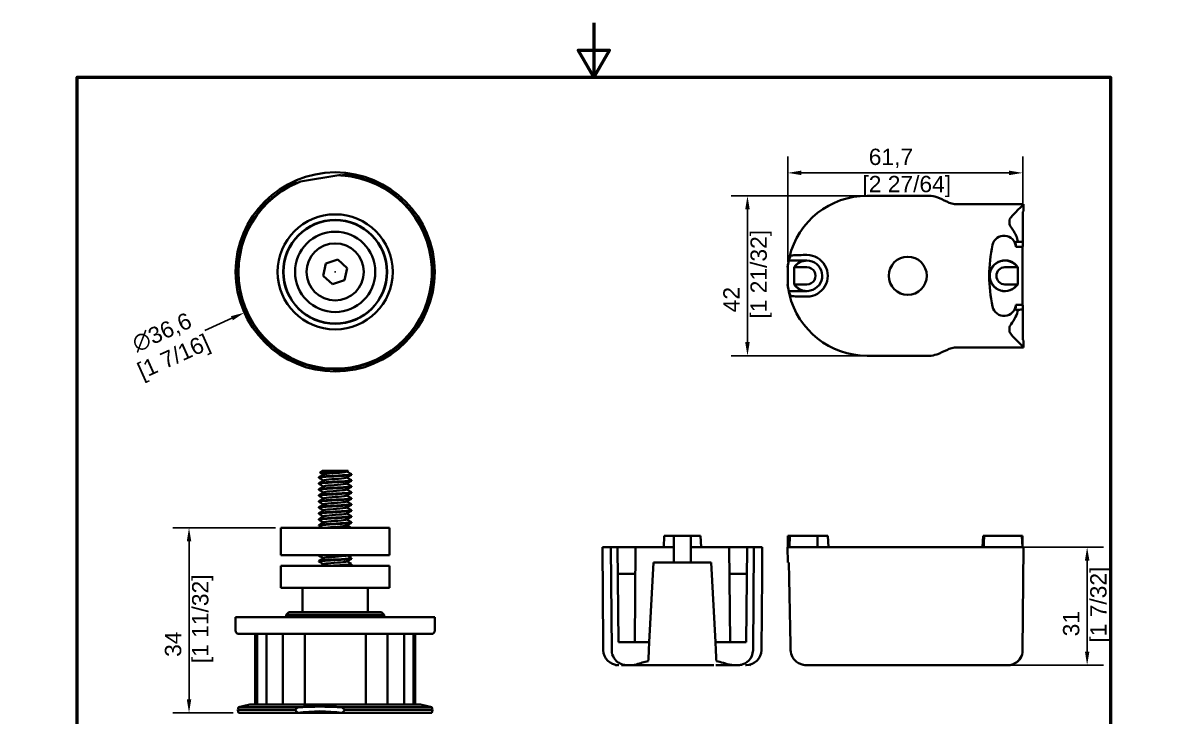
# Model space of a CAD drawing. Header units: millimetres. Extents: x 0 to 210, y 0 to 297.
# Drawn here: x 0 to 210.2, y 169.6 to 297 of the extents above; entities that cross this region are included whole.
import ezdxf

# ---------------------------------------------------------------- set-up
doc = ezdxf.new("R2010")
doc.units = ezdxf.units.MM
for name, color, linetype, lineweight in [('Arêtes visibles(ISO)', 7, 'Continuous', 35), ('Cadre_0', 7, 'Continuous', 50), ('Cotes(ISO)', 7, 'Continuous', 18)]:
    doc.layers.add(name, color=color, linetype=linetype, lineweight=lineweight)
doc.styles.add('MANTION', font='arial.ttf')
doc.dimstyles.new('Plan commercial', dxfattribs={"dimtxt": 3, "dimasz": 2.5, "dimexe": 3, "dimexo": 1, "dimgap": 0.762, "dimtad": 1, "dimrnd": 1e-08, "dimtxsty": 'MANTION', "dimcen": 0.09, "dimdle": 10, "dimclrd": 7, "dimclre": 7, "dimclrt": 256, "dimazin": 2, "dimtfac": 0.5, "dimtmove": 0, "dimatfit": 3, "dimfxl": 0, "dimtolj": 1, "dimlwd": 25, "dimlwe": 25, "dimarcsym": 0})

# ---------------------------------------------------------------- blocks, each defined once
blk = doc.blocks.new('Cadres Cadre par défaut')
at = {"layer": 'Cadre_0', "flags": 128}
for points in [[(105, 297), (105, 287), (102.11, 292), (107.89, 292), (105, 287)], [(10, 10), (10, 287), (200, 287), (200, 10), (10, 10)], [(0, 148.5), (10, 148.5), (5, 151.39), (5, 145.61), (10, 148.5)], [(210, 148.5), (200, 148.5), (205, 151.39), (205, 145.61), (200, 148.5)], [(105, 0), (105, 10), (102.11, 5), (107.89, 5), (105, 10)]]:
    blk.add_lwpolyline(points, dxfattribs=at)
blk = doc.blocks.new('*D4')
at = {"layer": 'Cotes(ISO)', "color": 7, "linetype": 'Continuous', "lineweight": 25, "transparency": 16777216}
for p, q in [((46.42, 204.2), (27.55, 204.2)), ((30.55, 172.7), (30.55, 201.7)), ((38.64, 170.2), (27.55, 170.2))]:
    blk.add_line(p, q, dxfattribs=at)
at = {"layer": 'Cotes(ISO)', "color": 7, "linetype": 'Continuous', "transparency": 16777216}
for points in [[(30.14, 201.7), (30.97, 201.7), (30.55, 204.2)], [(30.14, 172.7), (30.97, 172.7), (30.55, 170.2)]]:
    blk.add_solid(points, dxfattribs=at)
at = {"layer": 'Defpoints', "color": 0, "linetype": 'Continuous', "transparency": 16777216}
for p in [(30.55, 204.2), (47.42, 204.2), (39.64, 170.2)]:
    blk.add_point(p, dxfattribs=at)
at = {"layer": 'Cotes(ISO)', "color": 154, "linetype": 'Continuous', "lineweight": 25, "true_color": 0x004691, "transparency": 16777216, "insert": (26.11, 179.32), "char_height": 3, "attachment_point": 1, "rotation": 90, "style": 'MANTION'}
blk.add_mtext('\\A1; 34\\P[1 11/32]', dxfattribs=at)
blk = doc.blocks.new('*D5')
at = {"layer": 'Cotes(ISO)', "color": 7, "linetype": 'Continuous', "lineweight": 25, "transparency": 16777216}
for p, q in [((57.33, 251.23), (57.51, 251.23)), ((57.42, 251.14), (57.42, 251.32)), ((33.44, 240.48), (38.44, 242.72))]:
    blk.add_line(p, q, dxfattribs=at)
at = {"layer": 'Cotes(ISO)', "color": 7, "linetype": 'Continuous', "transparency": 16777216}
blk.add_solid([(38.27, 243.1), (38.61, 242.34), (40.72, 243.74)], dxfattribs=at)
at = {"layer": 'Defpoints', "color": 0, "linetype": 'Continuous', "transparency": 16777216}
for p in [(74.12, 258.72), (40.72, 243.74)]:
    blk.add_point(p, dxfattribs=at)
at = {"layer": 'Cotes(ISO)', "color": 154, "linetype": 'Continuous', "lineweight": 25, "true_color": 0x004691, "transparency": 16777216, "insert": (18.65, 238.77), "char_height": 3, "attachment_point": 1, "rotation": 24.1599, "style": 'MANTION'}
blk.add_mtext('\\A1; ∅36,6\\P[1 7/16]', dxfattribs=at)
blk = doc.blocks.new('*D6')
at = {"layer": 'Cotes(ISO)', "color": 7, "linetype": 'Continuous', "lineweight": 25, "transparency": 16777216}
for p, q in [((140.64, 253.09), (140.64, 272.43)), ((183.83, 263.27), (183.83, 272.43)), ((181.33, 269.43), (143.14, 269.43))]:
    blk.add_line(p, q, dxfattribs=at)
at = {"layer": 'Cotes(ISO)', "color": 7, "linetype": 'Continuous', "transparency": 16777216}
for points in [[(143.14, 269.85), (143.14, 269.02), (140.64, 269.43)], [(181.33, 269.85), (181.33, 269.02), (183.83, 269.43)]]:
    blk.add_solid(points, dxfattribs=at)
at = {"layer": 'Defpoints', "color": 0, "linetype": 'Continuous', "transparency": 16777216}
for p in [(140.64, 269.43), (183.83, 262.27), (140.64, 252.09)]:
    blk.add_point(p, dxfattribs=at)
at = {"layer": 'Cotes(ISO)', "color": 154, "linetype": 'Continuous', "lineweight": 25, "true_color": 0x004691, "transparency": 16777216, "insert": (154.36, 273.88), "char_height": 3, "attachment_point": 1, "style": 'MANTION'}
blk.add_mtext('\\A1; 61,7\\P[2 27/64]', dxfattribs=at)
blk = doc.blocks.new('*D7')
at = {"layer": 'Cotes(ISO)', "color": 7, "linetype": 'Continuous', "lineweight": 25, "transparency": 16777216}
for p, q in [((154.23, 265.22), (130.23, 265.22)), ((133.23, 262.72), (133.23, 238.32)), ((154.23, 235.82), (130.23, 235.82))]:
    blk.add_line(p, q, dxfattribs=at)
at = {"layer": 'Cotes(ISO)', "color": 7, "linetype": 'Continuous', "transparency": 16777216}
for points in [[(132.81, 262.72), (133.64, 262.72), (133.23, 265.22)], [(132.81, 238.32), (133.64, 238.32), (133.23, 235.82)]]:
    blk.add_solid(points, dxfattribs=at)
at = {"layer": 'Defpoints', "color": 0, "linetype": 'Continuous', "transparency": 16777216}
for p in [(155.23, 265.22), (133.23, 235.82), (155.23, 235.82)]:
    blk.add_point(p, dxfattribs=at)
at = {"layer": 'Cotes(ISO)', "color": 154, "linetype": 'Continuous', "lineweight": 25, "true_color": 0x004691, "transparency": 16777216, "insert": (128.78, 242.64), "char_height": 3, "attachment_point": 1, "rotation": 90, "style": 'MANTION'}
blk.add_mtext('\\A1; 42\\P[1 21/32]', dxfattribs=at)
blk = doc.blocks.new('*D8')
at = {"layer": 'Cotes(ISO)', "color": 7, "linetype": 'Continuous', "lineweight": 25, "transparency": 16777216}
for p, q in [((170.85, 200.66), (198.68, 200.66)), ((195.68, 198.16), (195.68, 181.46)), ((172.76, 178.96), (198.68, 178.96))]:
    blk.add_line(p, q, dxfattribs=at)
at = {"layer": 'Cotes(ISO)', "color": 7, "linetype": 'Continuous', "transparency": 16777216}
for points in [[(195.27, 198.16), (196.1, 198.16), (195.68, 200.66)], [(195.27, 181.46), (196.1, 181.46), (195.68, 178.96)]]:
    blk.add_solid(points, dxfattribs=at)
at = {"layer": 'Defpoints', "color": 0, "linetype": 'Continuous', "transparency": 16777216}
for p in [(169.85, 200.66), (171.76, 178.96), (195.68, 178.96)]:
    blk.add_point(p, dxfattribs=at)
at = {"layer": 'Cotes(ISO)', "color": 154, "linetype": 'Continuous', "lineweight": 25, "true_color": 0x004691, "transparency": 16777216, "insert": (191.24, 183.09), "char_height": 3, "attachment_point": 1, "rotation": 90, "style": 'MANTION'}
blk.add_mtext('\\A1; 31\\P[1 7/32]', dxfattribs=at)

msp = doc.modelspace()

# ---------------------------------------------------------------- linework, layer by layer
at = {"layer": 'Arêtes visibles(ISO)'}
for p, q in [((58.1191, 268.9947), (51.0725, 267.8366)), ((166.601, 265.2189), (155.227, 265.2189)), ((183.9866, 263.6789), (171.8024, 263.6789)), ((183.8214, 263.5138), (183.9866, 263.6789)), ((183.9866, 263.6789), (183.9866, 262.4189)), ((181.3888, 260.026), (181.3888, 260.7139)), ((183.8339, 262.2662), (183.9866, 262.4189)), ((183.8339, 256.5988), (183.8339, 262.2662)), ((183.8212, 256.6747), (183.8339, 256.5988)), ((183.8114, 255.8284), (182.5507, 255.8284)), ((183.8128, 255.7334), (183.8128, 252.0939)), ((55.2218, 250.5242), (55.7067, 252.7821)), ((55.7067, 252.7821), (57.9046, 253.4911)), ((57.9046, 253.4911), (59.6176, 251.9422)), ((140.8282, 253.3556), (144.167, 253.3556)), ((144.1337, 254.3461), (144.167, 254.3461)), ((56.9348, 248.9753), (55.2218, 250.5242)), ((59.6176, 251.9422), (59.1326, 249.6843)), ((140.6116, 252.0939), (140.6362, 252.0939)), ((140.6362, 252.0939), (140.6362, 248.9439)), ((141.8077, 248.9439), (141.8077, 252.0939)), ((141.852, 252.0939), (141.8077, 252.0939)), ((141.852, 252.0939), (144.167, 252.0939)), ((180.567, 252.0939), (182.8799, 252.0939)), ((182.88, 252.0939), (182.9243, 252.0939)), ((182.9243, 252.0939), (182.9243, 248.9439)), ((183.8128, 248.9439), (183.8128, 252.0939)), ((59.1326, 249.6843), (56.9348, 248.9753)), ((140.6362, 248.9439), (140.6116, 248.9439)), ((141.8077, 248.9439), (141.852, 248.9439)), ((144.167, 248.9439), (141.852, 248.9439)), ((182.88, 248.9439), (180.567, 248.9439)), ((182.9243, 248.9439), (182.88, 248.9439)), ((183.8128, 248.9439), (183.8128, 245.3045)), ((144.167, 247.6822), (140.8282, 247.6822)), ((144.167, 246.6917), (144.1337, 246.6917)), ((182.5507, 245.2094), (183.8114, 245.2094)), ((183.8339, 244.439), (183.8212, 244.3631)), ((183.8339, 238.7717), (183.8339, 244.439)), ((181.3888, 240.324), (181.3888, 241.0118)), ((183.9866, 238.619), (183.8339, 238.7717)), ((183.9866, 238.619), (183.9866, 237.3589)), ((155.227, 235.8189), (166.601, 235.8189)), ((171.8024, 237.3589), (183.9866, 237.3589)), ((183.9866, 237.3589), (183.8214, 237.5241)), ((55.0331, 214.7), (54.6795, 214.3463)), ((55.0331, 214.7), (59.8062, 214.7)), ((59.8062, 214.7), (59.8112, 214.695)), ((54.4197, 213.3963), (54.4197, 213.4963)), ((54.4197, 212.2963), (54.4197, 212.3963)), ((60.4197, 213.9463), (60.4197, 214.0463)), ((60.4197, 212.8463), (60.4197, 212.9463)), ((54.4197, 211.1963), (54.4197, 211.2963)), ((60.4197, 211.7463), (60.4197, 211.8463)), ((60.4197, 210.6463), (60.4197, 210.7463)), ((54.4197, 210.0963), (54.4197, 210.1963)), ((54.4197, 208.9963), (54.4197, 209.0963)), ((60.4197, 209.5463), (60.4197, 209.6463)), ((60.4197, 208.4463), (60.4197, 208.5463)), ((54.4197, 207.8963), (54.4197, 207.9963)), ((54.4197, 206.7963), (54.4197, 206.8963)), ((60.4197, 207.3463), (60.4197, 207.4463)), ((60.4197, 206.2463), (60.4197, 206.3463)), ((67.4197, 204.2), (47.4197, 204.2)), ((47.4197, 204.2), (47.4197, 199.2)), ((54.4197, 205.6963), (54.4197, 205.7963)), ((54.4197, 204.5963), (54.4197, 204.6963)), ((60.4197, 205.1463), (60.4197, 205.2463)), ((67.4197, 204.2), (67.4197, 199.2)), ((117.9342, 202.7557), (117.8242, 200.6557)), ((119.6792, 202.7557), (117.9342, 202.7557)), ((122.8292, 202.7557), (119.6792, 202.7557)), ((119.6792, 197.8557), (119.6792, 202.7557)), ((122.8292, 197.8557), (122.8292, 202.7557)), ((124.5741, 202.7557), (122.8292, 202.7557)), ((124.6842, 200.6557), (124.5741, 202.7557)), ((141.0428, 202.7557), (140.6362, 202.7557)), ((140.6362, 200.6557), (140.6362, 202.7557)), ((140.9328, 200.6557), (141.0428, 202.7557)), ((146.0964, 202.7557), (141.0428, 202.7557)), ((146.0964, 202.7557), (146.1259, 200.6557)), ((146.0964, 202.7557), (148.0069, 202.7557)), ((148.0069, 202.7557), (148.117, 200.6557)), ((176.5484, 202.7557), (176.4383, 200.6557)), ((176.5484, 202.7557), (176.7467, 202.7557)), ((183.6783, 202.7557), (176.7467, 202.7557)), ((183.6783, 202.7557), (183.7883, 200.6557)), ((183.8128, 202.7557), (183.6783, 202.7557)), ((183.8128, 200.6557), (183.8128, 202.7557)), ((106.7078, 183.0474), (106.5542, 200.6557)), ((106.8167, 200.6557), (106.5542, 200.6557)), ((106.8167, 200.6557), (107.6142, 200.6557)), ((107.6142, 200.6557), (108.0942, 200.6557)), ((108.0942, 200.6557), (109.3542, 200.6557)), ((108.2593, 181.7312), (108.0942, 200.6557)), ((109.5069, 183.1563), (109.3542, 200.6557)), ((109.3542, 200.6557), (112.6442, 200.6557)), ((112.4915, 183.1563), (112.6442, 200.6557)), ((112.6442, 200.6557), (116.0397, 200.6557)), ((117.8242, 200.6557), (116.0397, 200.6557)), ((119.6792, 200.6557), (117.8242, 200.6557)), ((124.6842, 200.6557), (122.8292, 200.6557)), ((126.4686, 200.6557), (124.6842, 200.6557)), ((126.4686, 200.6557), (129.8642, 200.6557)), ((129.8642, 200.6557), (133.1541, 200.6557)), ((129.8642, 200.6557), (130.0169, 183.1563)), ((133.1541, 200.6557), (133.0014, 183.1563)), ((133.1541, 200.6557), (134.4142, 200.6557)), ((134.4142, 200.6557), (134.249, 181.7312)), ((134.4142, 200.6557), (134.8942, 200.6557)), ((134.8942, 200.6557), (135.6917, 200.6557)), ((135.9542, 200.6557), (135.6917, 200.6557)), ((135.9088, 195.4553), (135.9542, 200.6557)), ((140.6116, 200.6557), (140.6362, 197.8557)), ((140.6116, 200.6557), (140.9328, 200.6557)), ((140.9328, 200.6557), (155.227, 200.6557)), ((166.601, 200.6557), (155.227, 200.6557)), ((168.0624, 200.6557), (166.601, 200.6557)), ((168.0624, 200.6557), (169.8527, 200.6557)), ((169.8527, 200.6557), (171.8024, 200.6557)), ((183.9866, 200.6557), (171.8024, 200.6557)), ((183.8214, 181.7312), (183.9866, 200.6557)), ((47.4197, 199.2), (67.4197, 199.2)), ((54.4197, 199.0963), (54.4197, 199.1963)), ((54.4197, 197.9963), (54.4197, 198.0963)), ((60.4197, 198.5463), (60.4197, 198.6463)), ((115.9447, 197.8557), (115.1743, 183.156)), ((116.0397, 197.8557), (115.9447, 197.8557)), ((116.0397, 197.8557), (119.6792, 197.8557)), ((122.8292, 197.8557), (119.6792, 197.8557)), ((122.8292, 197.8557), (126.4686, 197.8557)), ((126.5637, 197.8557), (126.4686, 197.8557)), ((127.3341, 183.156), (126.5637, 197.8557)), ((140.8282, 197.8557), (140.6362, 197.8557)), ((47.4197, 197.2), (67.4197, 197.2)), ((47.4197, 193.2), (47.4197, 197.2)), ((60.4197, 197.4463), (60.4197, 197.5463)), ((67.4197, 193.2), (67.4197, 197.2)), ((109.397, 195.7557), (112.6014, 195.7557)), ((129.9069, 195.7557), (133.1114, 195.7557)), ((134.3714, 195.7557), (134.3714, 195.7557)), ((135.9088, 195.4553), (135.789, 181.7312)), ((47.4197, 193.2), (67.4197, 193.2)), ((51.4197, 188.7), (51.4197, 193.2)), ((63.4197, 188.7), (63.4197, 193.2)), ((39.1197, 187.8), (75.7197, 187.8)), ((39.1197, 187.8), (39.1197, 185.3)), ((48.9197, 188.7), (48.4197, 188.2)), ((48.4197, 188.2), (48.4197, 187.8)), ((66.4197, 188.2), (48.4197, 188.2)), ((48.9197, 188.7), (65.9197, 188.7)), ((65.9197, 188.7), (66.4197, 188.2)), ((66.4197, 188.2), (66.4197, 187.8)), ((75.7197, 187.8), (75.7197, 185.3)), ((39.7197, 184.7), (75.1197, 184.7)), ((42.7359, 171.7), (42.7359, 184.7)), ((43.0535, 184.7), (43.0535, 171.7)), ((44.7876, 184.7), (44.7876, 171.7)), ((47.8228, 184.7), (47.8228, 171.7)), ((51.8302, 184.7), (51.8302, 171.7)), ((63.0738, 171.7), (63.0738, 184.7)), ((67.0698, 171.7), (67.0698, 184.7)), ((70.0877, 171.7), (70.0877, 184.7)), ((71.8006, 171.7), (71.8006, 184.7)), ((72.1, 184.7), (72.1, 171.7)), ((106.7078, 183.0474), (106.7193, 181.7312)), ((115.1743, 183.1563), (109.5069, 183.1563)), ((115.0984, 181.7069), (115.1743, 183.156)), ((133.0014, 183.1563), (127.3341, 183.1563)), ((127.3341, 183.156), (127.41, 181.7069)), ((183.8212, 181.7069), (183.8214, 181.7312)), ((111.7471, 178.9557), (111.0592, 178.9557)), ((131.4491, 178.9557), (130.7613, 178.9557)), ((144.1337, 178.9557), (155.227, 178.9557)), ((166.5712, 178.9557), (155.227, 178.9557)), ((166.5712, 178.9557), (167.0619, 178.9557)), ((167.0619, 178.9557), (168.4992, 178.9557)), ((171.7616, 178.9557), (168.4992, 178.9557)), ((181.3888, 178.9557), (171.7616, 178.9557)), ((39.6617, 171.23), (39.5157, 170.756)), ((39.5157, 170.756), (50.0357, 170.756)), ((39.6427, 170.2), (39.5157, 170.756)), ((41.7197, 171.7), (39.6617, 171.23)), ((39.6617, 171.23), (50.6274, 171.23)), ((41.7197, 171.7), (73.1197, 171.7)), ((58.6033, 171.23), (75.1777, 171.23)), ((59.1951, 170.756), (75.3237, 170.756)), ((73.1197, 171.7), (75.1777, 171.23)), ((75.1777, 171.23), (75.3237, 170.756)), ((75.1967, 170.2), (75.3237, 170.756)), ((39.6427, 170.2), (50.5459, 170.2)), ((58.1191, 170.2), (51.0725, 170.2)), ((58.6849, 170.2), (75.1967, 170.2))]:
    msp.add_line(p, q, dxfattribs=at)
for centre, radius in [((57.4197, 251.2332), 18.3), ((57.4197, 251.2332), 10.5785), ((57.4197, 251.2332), 9.5611), ((57.4197, 251.2332), 9.5), ((57.4197, 251.2332), 7.381), ((57.4197, 251.2332), 5.25), ((162.7035, 250.5189), 3.5)]:
    msp.add_circle(centre, radius, dxfattribs=at)
for centre, radius, start, end in [((57.4197, 251.2332), 17.904, 114.356957, 84.309119), ((57.4197, 251.2332), 17.777, 112.747449, 85.918626), ((155.227, 250.5189), 14.7, 89.999962, 166.50664), ((166.6009, 261.0188), 4.2002, 69.636805, 89.99921), ((162.7035, 250.5189), 15.4, 62.339434, 69.636015), ((171.8025, 267.8791), 4.2002, 242.340524, 269.998909), ((180.3928, 255.7334), 2.16, 2.522848, 167.76445), ((204.4383, 250.5189), 26.7644, 167.76445, 192.235547), ((180.3928, 255.7334), 3.42, 0, 1.592481), ((155.227, 250.5189), 14.7, 166.506601, 173.84936), ((155.227, 250.5189), 14.6756, 168.854971, 173.83908), ((144.167, 250.5189), 2.8367, 90, 146.273754), ((144.167, 250.5189), 2.8, 214.228866, 90.000001), ((144.167, 250.5189), 2.8, 90.000001, 145.771134), ((144.167, 250.5189), 3.8272, 270, 90.000001), ((180.567, 250.5189), 2.835, 33.748989, 326.251011), ((180.567, 250.5189), 2.7983, 34.253044, 325.747652), ((144.167, 250.5189), 1.575, 269.999999, 90), ((180.567, 250.5189), 1.575, 90, 270), ((155.227, 250.5189), 14.7, 186.15064, 193.493399), ((155.227, 250.5189), 14.6756, 186.16092, 191.145029), ((144.167, 250.5189), 2.8367, 213.726246, 270), ((155.227, 250.5189), 14.7, 193.493399, 270), ((180.3928, 245.3045), 2.16, 192.235547, 357.477153), ((180.3928, 245.3045), 3.42, 358.40752, 0), ((166.6009, 240.0191), 4.2002, 270.00079, 290.363201), ((162.7035, 250.5189), 15.4, 290.364031, 297.660564), ((171.8025, 233.1587), 4.2002, 90.001089, 117.659474), ((39.7197, 185.3), 0.6, 180, 270), ((75.1197, 185.3), 0.6, 270, 0), ((109.5192, 181.7557), 2.8, 180.5, 270), ((132.9891, 181.7557), 2.8, 270, 359.499685)]:
    msp.add_arc(centre, radius, start, end, dxfattribs=at)
for centre, major_axis, ratio, start_param, end_param in [((183.8217, 260.7175), (0, 2.7964), 0.00872654, 0.00872623, 0.01742572), ((-616.6954, 256.1002), (799.2629, 0), 0.05233596, 6.27668694, 6.29775866), ((-1106.2503, 256.3166), (1290.0955, 0), 0.05233596, 6.27595536, 6.28736532), ((4726.0392, 248.7553), (-4586.0535, 0), 0.05233596, 6.26049569, 6.26401726), ((4738.1195, 252.2958), (-4598.1364, 0), 0.05233596, 0.01917268, 0.02268499), ((-620.0753, 244.9383), (802.6427, 0), 0.05233596, 6.26865632, 6.28963931), ((-1107.3259, 244.7212), (1291.1711, 0), 0.05233596, 6.27901005, 6.2904105), ((183.8217, 240.3204), (0, -2.7964), 0.00872654, 6.26575894, 6.27445906), ((4726.0392, 285.6355), (-4586.0535, 0), 0.99862953, 0.01916805, 0.02268962), ((-1106.2609, 188.5411), (1290.1061, 0.0482), 0.99862953, 6.27896795, 6.27896922), ((104.0606, 181.7553), (4.1987, -0.0241), 0.00143855, 0.00005468, 0.00006312), ((111.0556, 181.7556), (-2.7964, 0), 0.99996192, 0.00872625, 0.01742573), ((131.4527, 181.7556), (2.7964, 0), 0.99996192, 6.26575904, 6.27445915), ((121.2542, 178.9557), (-12.435, 0), 0.00001, 5.99710252, 6.13171703), ((110.9233, 178.9557), (-1.404, 0), 0.00001, 6.04652245, 6.40764404), ((104.0607, 178.9557), (6.9985, 0), 0.00001, 5.74404978, 6.22109768), ((104.0607, 178.9557), (6.9985, 0), 0.00001, 6.157962, 6.15800329), ((116.0397, 178.9557), (-4.4067, 0), 0.00001, 0.02735001, 1.33818329), ((121.2542, 178.9557), (-29.0111, 0), 0.00001, 1.34416663, 1.77236227), ((126.4686, 178.9557), (4.4067, 0), 0.00001, 4.92967078, 6.06229983), ((138.4477, 178.9557), (-6.9985, 0), 0.00001, 6.11008134, 6.6056653), ((138.4477, 178.9557), (-6.9986, 0), 0.00001, 6.1014422, 6.10148125), ((131.5851, 178.9557), (1.404, 0), 0.00001, 0.0254036, 0.38081393), ((121.2542, 178.9557), (12.435, 0), 0.00001, 6.21413918, 6.34693081), ((54.6154, 139.9579), (0, 30.522), 0.98676237, 6.14765076, 6.41871986), ((54.5958, 139.9579), (0, 30.4521), 0.98676237, 6.16566367, 6.40070694)]:
    msp.add_ellipse(centre, major_axis=major_axis, ratio=ratio, start_param=start_param, end_param=end_param, dxfattribs=at)
for points, weights in [([(50.5459, 267.6275), (50.2917, 267.5857), (50.0357, 267.5436)], [1, 1.00010498264, 1]), ([(50.5459, 267.6275), (50.8088, 267.7364), (51.0725, 267.8366)], [11.1714839603, 11.1783720376, 11.1843423978]), ([(58.1191, 268.9947), (58.401, 268.9842), (58.6849, 268.9651)], [11.1843423978, 11.1783720376, 11.1714839603]), ([(59.1951, 269.0489), (58.9391, 269.0069), (58.6849, 268.9651)], [1, 1.00010498264, 1]), ([(50.0357, 170.756), (50.3328, 171.0094), (50.6274, 171.23)], [1, 1.00014140733, 1]), ([(50.5459, 170.2), (50.2917, 170.4616), (50.0357, 170.756)], [1, 1.00010498264, 1]), ([(50.6274, 171.23), (54.6154, 171.4401), (58.6033, 171.23)], [1, 1.02694887809, 1]), ([(58.6033, 171.23), (58.898, 171.0094), (59.1951, 170.756)], [1, 1.00014140733, 1]), ([(59.1951, 170.756), (58.9391, 170.4616), (58.6849, 170.2)], [1, 1.00010498264, 1]), ([(50.5459, 170.2), (50.8088, 170.2), (51.0725, 170.2)], [11.1714839603, 11.1783720376, 11.1843423978]), ([(58.1191, 170.2), (58.401, 170.2), (58.6849, 170.2)], [11.1843423978, 11.1783720376, 11.1714839603])]:
    msp.add_rational_spline(points, weights, degree=2, dxfattribs=at)
for points, knots in [([(181.3888, 260.7139), (181.3888, 260.9062), (181.5559, 261.1201), (181.9357, 261.5618), (182.2096, 261.8515), (183.1991, 262.8783), (183.8117, 263.4945), (183.8212, 263.5134)], [0, 0, 0, 0, 0.23968594, 0.23968594, 0.46741978, 0.46741978, 1, 1, 1, 1]), ([(182.9729, 256.7787), (182.8119, 257.5243), (182.4861, 258.236), (181.6803, 259.4668), (181.3888, 259.7991), (181.3888, 260.026)], [0, 0, 0, 0, 0.536163563, 0.536163563, 0.888232769, 0.888232769, 0.888232769, 0.888232769]), ([(144.1337, 254.3461), (143.673, 254.3461), (142.9298, 254.3374), (142.0516, 254.3067), (141.39, 254.2635), (141.1767, 254.2249), (141.1662, 254.2006)], [0, 0, 0, 0, 0.00195299362, 0.0032074929, 0.00446719253, 0.00642535645, 0.00642535645, 0.00642535645, 0.00642535645]), ([(141.1662, 246.8372), (141.1767, 246.8129), (141.39, 246.7744), (142.0516, 246.7311), (142.9298, 246.7004), (143.673, 246.6917), (144.1337, 246.6917)], [0, 0, 0, 0, 0.00195816361, 0.00321786443, 0.00447236243, 0.00642535657, 0.00642535657, 0.00642535657, 0.00642535657]), ([(181.3888, 241.0118), (181.3888, 241.1738), (181.5368, 241.3823), (181.9921, 242.0402), (182.2678, 242.444), (182.7263, 243.3978), (182.8781, 243.8251), (182.9726, 244.2591)], [0.104644595, 0.104644595, 0.104644595, 0.104644595, 0.335885849, 0.335885849, 0.707981792, 0.707981792, 1, 1, 1, 1]), ([(183.8212, 244.3631), (183.8201, 244.3562), (183.8095, 244.3492), (183.6948, 244.3096), (183.405, 244.2811), (182.9726, 244.2591)], [0.39000479, 0.39000479, 0.39000479, 0.39000479, 0.495787128, 0.495787128, 1, 1, 1, 1]), ([(183.8212, 237.5244), (183.8145, 237.5379), (183.4926, 237.8653), (182.5811, 238.7989), (182.053, 239.342), (181.5655, 239.905), (181.3888, 240.1254), (181.3888, 240.324)], [0, 0, 0, 0, 0.35438276, 0.35438276, 0.73406568, 0.73406568, 1, 1, 1, 1]), ([(54.6838, 214.3341), (54.6772, 214.338), (54.6755, 214.3418), (54.6912, 214.36), (54.7721, 214.3743), (55.0615, 214.4032), (55.2652, 214.4175), (55.768, 214.4464), (56.0607, 214.4607), (56.6956, 214.4896), (57.0309, 214.5039), (57.6996, 214.5328), (58.0265, 214.5471), (58.6288, 214.5759), (58.8993, 214.5902), (59.3484, 214.6191), (59.5242, 214.6334), (59.7127, 214.6566), (59.762, 214.6653), (59.8108, 214.681), (59.8183, 214.688), (59.8112, 214.695)], [0.645221756, 0.645221756, 0.645221756, 0.645221756, 0.673959714, 0.673959714, 0.780504137, 0.780504137, 0.885395265, 0.885395265, 0.988632625, 0.988632625, 1.090215736, 1.090215736, 1.190144113, 1.190144113, 1.288417268, 1.288417268, 1.385034706, 1.385034706, 1.44233905, 1.44233905, 1.488192095, 1.488192095, 1.488192095, 1.488192095]), ([(55.3163, 214.021), (55.3817, 214.0584), (55.5836, 214.0957), (55.904, 214.133), (56.484, 214.2006), (57.4199, 214.2682), (58.1886, 214.3358), (58.8927, 214.3978), (59.4202, 214.4597), (59.5317, 214.5216)], [136.06527887, 136.06527887, 136.06527887, 136.06527887, 136.70503417, 136.70503417, 136.70503417, 137.86355141, 137.86355141, 137.86355141, 138.9245794, 138.9245794, 138.9245794, 138.9245794]), ([(54.44, 213.3787), (54.4114, 213.3939), (54.4165, 213.4092), (54.4584, 213.4245), (54.6288, 213.4866), (55.4013, 213.5486), (56.4022, 213.6107), (57.4031, 213.6728), (58.5918, 213.7349), (59.3932, 213.797), (60.0355, 213.8468), (60.4081, 213.8965), (60.4158, 213.9463)], [129.5402156, 129.5402156, 129.5402156, 129.5402156, 129.80177198, 129.80177198, 129.80177198, 130.86572093, 130.86572093, 130.86572093, 131.92966988, 131.92966988, 131.92966988, 132.78254015, 132.78254015, 132.78254015, 132.78254015]), ([(54.4373, 212.2787), (54.4198, 212.2881), (54.4154, 212.2975), (54.4251, 212.3069), (54.4893, 212.369), (55.1645, 212.431), (56.1242, 212.4931), (57.0838, 212.5552), (58.289, 212.6173), (59.1565, 212.6794), (59.9338, 212.735), (60.4119, 212.7907), (60.4184, 212.8463)], [123.25703029, 123.25703029, 123.25703029, 123.25703029, 123.41807827, 123.41807827, 123.41807827, 124.48202723, 124.48202723, 124.48202723, 125.54597618, 125.54597618, 125.54597618, 126.49935485, 126.49935485, 126.49935485, 126.49935485]), ([(60.4034, 214.0639), (60.4174, 214.056), (60.4226, 214.0481), (60.4179, 214.0402), (60.3807, 213.9781), (59.731, 213.916), (58.7834, 213.8539), (57.8357, 213.7918), (56.6283, 213.7297), (55.7454, 213.6677), (54.9333, 213.6105), (54.426, 213.5534), (54.4205, 213.4963)], [-139.16645737, -139.16645737, -139.16645737, -139.16645737, -139.03075616, -139.03075616, -139.03075616, -137.96680721, -137.96680721, -137.96680721, -136.90285826, -136.90285826, -136.90285826, -135.92413281, -135.92413281, -135.92413281, -135.92413281]), ([(60.4001, 212.9639), (60.4259, 212.9502), (60.4241, 212.9364), (60.3922, 212.9226), (60.2485, 212.8605), (59.4998, 212.7984), (58.5084, 212.7363), (57.5169, 212.6742), (56.3229, 212.6121), (55.5041, 212.5501), (54.8282, 212.4988), (54.4306, 212.4476), (54.4228, 212.3963)], [-132.88327206, -132.88327206, -132.88327206, -132.88327206, -132.64706246, -132.64706246, -132.64706246, -131.5831135, -131.5831135, -131.5831135, -130.51916455, -130.51916455, -130.51916455, -129.6409475, -129.6409475, -129.6409475, -129.6409475]), ([(55.307, 212.921), (55.422, 212.987), (56.0222, 213.0529), (56.7905, 213.1189), (57.5779, 213.1865), (58.4977, 213.2541), (59.0358, 213.3217), (59.3008, 213.355), (59.4659, 213.3883), (59.5228, 213.4216)], [129.78209356, 129.78209356, 129.78209356, 129.78209356, 130.91244798, 130.91244798, 130.91244798, 132.07096522, 132.07096522, 132.07096522, 132.64139409, 132.64139409, 132.64139409, 132.64139409]), ([(55.3159, 211.821), (55.3602, 211.848), (55.476, 211.875), (55.6628, 211.902), (56.1305, 211.9696), (57.0164, 212.0372), (57.8254, 212.1048), (58.6345, 212.1724), (59.3212, 212.24), (59.5018, 212.3076), (59.5142, 212.3123), (59.5242, 212.3169), (59.5318, 212.3216)], [123.49890826, 123.49890826, 123.49890826, 123.49890826, 123.96134454, 123.96134454, 123.96134454, 125.11986178, 125.11986178, 125.11986178, 126.27837902, 126.27837902, 126.27837902, 126.35820878, 126.35820878, 126.35820878, 126.35820878]), ([(54.4351, 210.0787), (54.3353, 210.1384), (54.7933, 210.1982), (55.61, 210.2579), (56.4586, 210.32), (57.6601, 210.3821), (58.6331, 210.4442), (59.6061, 210.5063), (60.3113, 210.5684), (60.4074, 210.6305), (60.4156, 210.6358), (60.4193, 210.641), (60.4188, 210.6463)], [110.69065967, 110.69065967, 110.69065967, 110.69065967, 111.71463982, 111.71463982, 111.71463982, 112.77858877, 112.77858877, 112.77858877, 113.84253772, 113.84253772, 113.84253772, 113.93298423, 113.93298423, 113.93298423, 113.93298423]), ([(54.4353, 211.1787), (54.429, 211.1822), (54.4245, 211.1857), (54.4221, 211.1893), (54.3794, 211.2514), (54.9505, 211.3135), (55.8592, 211.3755), (56.7679, 211.4376), (57.9773, 211.4997), (58.9023, 211.5618), (59.8185, 211.6233), (60.4188, 211.6848), (60.4197, 211.7463)], [116.97384498, 116.97384498, 116.97384498, 116.97384498, 117.03438457, 117.03438457, 117.03438457, 118.09833352, 118.09833352, 118.09833352, 119.16228247, 119.16228247, 119.16228247, 120.21616954, 120.21616954, 120.21616954, 120.21616954]), ([(60.3974, 211.8639), (60.4337, 211.8443), (60.4153, 211.8246), (60.3365, 211.805), (60.0878, 211.7429), (59.2475, 211.6808), (58.2224, 211.6187), (57.1972, 211.5566), (56.0286, 211.4946), (55.2821, 211.4325), (54.7364, 211.3871), (54.4324, 211.3417), (54.4256, 211.2963)], [-126.60008675, -126.60008675, -126.60008675, -126.60008675, -126.26336875, -126.26336875, -126.26336875, -125.1994198, -125.1994198, -125.1994198, -124.13547085, -124.13547085, -124.13547085, -123.35776219, -123.35776219, -123.35776219, -123.35776219]), ([(60.3954, 210.7639), (60.4412, 210.7384), (60.3958, 210.7129), (60.2514, 210.6874), (59.9001, 210.6253), (58.9768, 210.5632), (57.9283, 210.5011), (56.8797, 210.439), (55.7484, 210.377), (55.0817, 210.3149), (54.6574, 210.2753), (54.4322, 210.2358), (54.428, 210.1963)], [-120.31690144, -120.31690144, -120.31690144, -120.31690144, -119.87967505, -119.87967505, -119.87967505, -118.8157261, -118.8157261, -118.8157261, -117.75177715, -117.75177715, -117.75177715, -117.07457689, -117.07457689, -117.07457689, -117.07457689]), ([(55.3099, 210.721), (55.4125, 210.7766), (55.8383, 210.8323), (56.4407, 210.8879), (57.1729, 210.9555), (58.1249, 211.0231), (58.7647, 211.0907), (59.1776, 211.1343), (59.4455, 211.178), (59.5246, 211.2216)], [117.21572295, 117.21572295, 117.21572295, 117.21572295, 118.16875835, 118.16875835, 118.16875835, 119.32727559, 119.32727559, 119.32727559, 120.07502348, 120.07502348, 120.07502348, 120.07502348]), ([(54.4369, 208.9787), (54.3515, 209.0326), (54.7021, 209.0865), (55.379, 209.1403), (56.1589, 209.2024), (57.3404, 209.2645), (58.3517, 209.3266), (59.363, 209.3887), (60.1632, 209.4508), (60.3652, 209.5129), (60.4014, 209.524), (60.4181, 209.5352), (60.4164, 209.5463)], [104.40747437, 104.40747437, 104.40747437, 104.40747437, 105.33094611, 105.33094611, 105.33094611, 106.39489506, 106.39489506, 106.39489506, 107.45884401, 107.45884401, 107.45884401, 107.64979893, 107.64979893, 107.64979893, 107.64979893]), ([(54.4397, 207.8787), (54.3646, 207.9267), (54.6247, 207.9747), (55.1687, 208.0228), (55.872, 208.0848), (57.0215, 208.1469), (58.0609, 208.209), (59.1002, 208.2711), (59.9874, 208.3332), (60.2932, 208.3953), (60.3769, 208.4123), (60.4161, 208.4293), (60.4136, 208.4463)], [98.12428906, 98.12428906, 98.12428906, 98.12428906, 98.94725241, 98.94725241, 98.94725241, 100.01120136, 100.01120136, 100.01120136, 101.07515031, 101.07515031, 101.07515031, 101.36661362, 101.36661362, 101.36661362, 101.36661362]), ([(60.3954, 208.5639), (60.4566, 208.5267), (60.3234, 208.4895), (59.9966, 208.4522), (59.4519, 208.3901), (58.3912, 208.328), (57.3277, 208.2659), (56.2643, 208.2039), (55.2411, 208.1418), (54.7534, 208.0797), (54.5352, 208.0519), (54.4281, 208.0241), (54.4293, 207.9963)], [-107.75053083, -107.75053083, -107.75053083, -107.75053083, -107.11228764, -107.11228764, -107.11228764, -106.04833869, -106.04833869, -106.04833869, -104.98438974, -104.98438974, -104.98438974, -104.50820627, -104.50820627, -104.50820627, -104.50820627]), ([(60.3947, 209.6639), (60.4486, 209.6326), (60.3653, 209.6012), (60.1378, 209.5698), (59.6875, 209.5077), (58.6904, 209.4456), (57.6291, 209.3835), (56.5677, 209.3214), (55.485, 209.2594), (54.9049, 209.1973), (54.5904, 209.1636), (54.4305, 209.13), (54.4294, 209.0963)], [-114.03371614, -114.03371614, -114.03371614, -114.03371614, -113.49598134, -113.49598134, -113.49598134, -112.43203239, -112.43203239, -112.43203239, -111.36808344, -111.36808344, -111.36808344, -110.79139158, -110.79139158, -110.79139158, -110.79139158]), ([(55.3123, 209.621), (55.3384, 209.6377), (55.3928, 209.6543), (55.4766, 209.6709), (55.8174, 209.7385), (56.6255, 209.8062), (57.4495, 209.8738), (58.2735, 209.9414), (59.067, 210.009), (59.3866, 210.0766), (59.4576, 210.0916), (59.5043, 210.1066), (59.5278, 210.1216)], [110.93253764, 110.93253764, 110.93253764, 110.93253764, 111.21765492, 111.21765492, 111.21765492, 112.37617216, 112.37617216, 112.37617216, 113.5346894, 113.5346894, 113.5346894, 113.79183817, 113.79183817, 113.79183817, 113.79183817]), ([(55.3142, 208.521), (55.3968, 208.5663), (55.6836, 208.6116), (56.1215, 208.6568), (56.7756, 208.7244), (57.73, 208.792), (58.4514, 208.8596), (59.0274, 208.9136), (59.429, 208.9676), (59.5288, 209.0216)], [104.64935234, 104.64935234, 104.64935234, 104.64935234, 105.42506872, 105.42506872, 105.42506872, 106.58358596, 106.58358596, 106.58358596, 107.50865286, 107.50865286, 107.50865286, 107.50865286]), ([(54.4423, 206.7787), (54.3752, 206.8208), (54.5603, 206.863), (54.9811, 206.9052), (55.6007, 206.9672), (56.7066, 207.0293), (57.7636, 207.0914), (58.8205, 207.1535), (59.7857, 207.2156), (60.1922, 207.2777), (60.3419, 207.3006), (60.4136, 207.3234), (60.4112, 207.3463)], [91.84110375, 91.84110375, 91.84110375, 91.84110375, 92.56355871, 92.56355871, 92.56355871, 93.62750766, 93.62750766, 93.62750766, 94.69145661, 94.69145661, 94.69145661, 95.08342831, 95.08342831, 95.08342831, 95.08342831]), ([(54.4442, 205.6787), (54.3841, 205.715), (54.5084, 205.7513), (54.818, 205.7876), (55.3478, 205.8496), (56.399, 205.9117), (57.4628, 205.9738), (58.5266, 206.0359), (59.5601, 206.098), (60.0632, 206.1601), (60.296, 206.1888), (60.4109, 206.2176), (60.41, 206.2463)], [85.55791845, 85.55791845, 85.55791845, 85.55791845, 86.179865, 86.179865, 86.179865, 87.24381395, 87.24381395, 87.24381395, 88.3077629, 88.3077629, 88.3077629, 88.800243, 88.800243, 88.800243, 88.800243]), ([(60.4002, 206.3639), (60.4767, 206.315), (60.2031, 206.266), (59.6381, 206.217), (58.9218, 206.1549), (57.7664, 206.0928), (56.7308, 206.0307), (55.6953, 205.9687), (54.8216, 205.9066), (54.5325, 205.8445), (54.4578, 205.8284), (54.4229, 205.8124), (54.4253, 205.7963)], [-95.18416022, -95.18416022, -95.18416022, -95.18416022, -94.34490023, -94.34490023, -94.34490023, -93.28095128, -93.28095128, -93.28095128, -92.21700233, -92.21700233, -92.21700233, -91.94183566, -91.94183566, -91.94183566, -91.94183566]), ([(60.3974, 207.4639), (60.4657, 207.4208), (60.2695, 207.3777), (59.8295, 207.3346), (59.1958, 207.2725), (58.0821, 207.2104), (57.0273, 207.1483), (55.9725, 207.0863), (55.0193, 207.0242), (54.6289, 206.9621), (54.4911, 206.9402), (54.4254, 206.9182), (54.4278, 206.8963)], [-101.46734552, -101.46734552, -101.46734552, -101.46734552, -100.72859394, -100.72859394, -100.72859394, -99.66464499, -99.66464499, -99.66464499, -98.60069603, -98.60069603, -98.60069603, -98.22502096, -98.22502096, -98.22502096, -98.22502096]), ([(55.308, 207.421), (55.3181, 207.4273), (55.3326, 207.4336), (55.3515, 207.4399), (55.5545, 207.5075), (56.2596, 207.5751), (57.0727, 207.6427), (57.8858, 207.7103), (58.7612, 207.7779), (59.2098, 207.8455), (59.378, 207.8709), (59.4827, 207.8962), (59.5239, 207.9216)], [98.36616703, 98.36616703, 98.36616703, 98.36616703, 98.47396529, 98.47396529, 98.47396529, 99.63248253, 99.63248253, 99.63248253, 100.79099977, 100.79099977, 100.79099977, 101.22546755, 101.22546755, 101.22546755, 101.22546755]), ([(55.3166, 206.321), (55.3768, 206.3559), (55.5563, 206.3909), (55.8431, 206.4258), (56.3985, 206.4934), (57.3253, 206.561), (58.1057, 206.6286), (58.8482, 206.6929), (59.4184, 206.7573), (59.5322, 206.8216)], [92.08298172, 92.08298172, 92.08298172, 92.08298172, 92.6813791, 92.6813791, 92.6813791, 93.83989634, 93.83989634, 93.83989634, 94.94228225, 94.94228225, 94.94228225, 94.94228225]), ([(54.4447, 204.5787), (54.392, 204.6091), (54.4683, 204.6395), (54.6813, 204.67), (55.1158, 204.7321), (56.1016, 204.7941), (57.1616, 204.8562), (58.2216, 204.9183), (59.3129, 204.9804), (59.9075, 205.0425), (60.2389, 205.0771), (60.4085, 205.1117), (60.4101, 205.1463)], [79.27473314, 79.27473314, 79.27473314, 79.27473314, 79.7961713, 79.7961713, 79.7961713, 80.86012025, 80.86012025, 80.86012025, 81.9240692, 81.9240692, 81.9240692, 82.5170577, 82.5170577, 82.5170577, 82.5170577]), ([(60.4029, 205.2639), (60.4903, 205.2091), (60.1234, 205.1543), (59.4242, 205.0994), (58.6327, 205.0373), (57.4471, 204.9752), (56.4413, 204.9132), (55.4356, 204.8511), (54.6502, 204.789), (54.4653, 204.7269), (54.435, 204.7167), (54.421, 204.7065), (54.4225, 204.6963)], [-88.90097491, -88.90097491, -88.90097491, -88.90097491, -87.96120653, -87.96120653, -87.96120653, -86.89725758, -86.89725758, -86.89725758, -85.83330863, -85.83330863, -85.83330863, -85.65865035, -85.65865035, -85.65865035, -85.65865035]), ([(55.3073, 205.221), (55.4204, 205.2846), (55.9766, 205.3481), (56.7067, 205.4117), (57.4834, 205.4793), (58.4133, 205.5469), (58.9768, 205.6145), (59.2744, 205.6502), (59.461, 205.6859), (59.5229, 205.7216)], [85.79979641, 85.79979641, 85.79979641, 85.79979641, 86.8887929, 86.8887929, 86.8887929, 88.04731014, 88.04731014, 88.04731014, 88.65909694, 88.65909694, 88.65909694, 88.65909694]), ([(55.6493, 204.2), (56.0987, 204.2659), (56.9448, 204.3317), (57.7385, 204.3976), (58.5533, 204.4652), (59.267, 204.5328), (59.4807, 204.6004), (59.503, 204.6075), (59.5198, 204.6145), (59.5311, 204.6216)], [79.967813, 79.967813, 79.967813, 79.967813, 81.09620671, 81.09620671, 81.09620671, 82.25472395, 82.25472395, 82.25472395, 82.37591163, 82.37591163, 82.37591163, 82.37591163]), ([(54.4357, 197.9787), (54.3425, 198.036), (54.7538, 198.0933), (55.5119, 198.1507), (56.3331, 198.2127), (57.5277, 198.2748), (58.5178, 198.3369), (59.5079, 198.399), (60.2534, 198.4611), (60.3936, 198.5232), (60.411, 198.5309), (60.4189, 198.5386), (60.4179, 198.5463)], [41.5756213, 41.5756213, 41.5756213, 41.5756213, 42.55795803, 42.55795803, 42.55795803, 43.62190698, 43.62190698, 43.62190698, 44.68585593, 44.68585593, 44.68585593, 44.81794585, 44.81794585, 44.81794585, 44.81794585]), ([(54.4349, 199.0787), (54.433, 199.0798), (54.4313, 199.0809), (54.4297, 199.082), (54.3746, 199.1213), (54.5657, 199.1607), (54.9383, 199.2)], [47.858806603, 47.858806603, 47.858806603, 47.858806603, 47.877702779, 47.877702779, 47.877702779, 48.551886465, 48.551886465, 48.551886465, 48.551886465]), ([(60.395, 198.6639), (60.4442, 198.636), (60.3845, 198.6081), (60.2078, 198.5801), (59.815, 198.518), (58.8599, 198.4559), (57.8048, 198.3938), (56.7496, 198.3318), (55.6371, 198.2697), (55.0055, 198.2076), (54.6282, 198.1705), (54.4316, 198.1334), (54.4287, 198.0963)], [-51.20186307, -51.20186307, -51.20186307, -51.20186307, -50.72299326, -50.72299326, -50.72299326, -49.65904431, -49.65904431, -49.65904431, -48.59509535, -48.59509535, -48.59509535, -47.95953851, -47.95953851, -47.95953851, -47.95953851]), ([(55.3079, 197.521), (55.4185, 197.5822), (55.9327, 197.6433), (56.6242, 197.7044), (57.3888, 197.772), (58.3273, 197.8396), (58.9152, 197.9073), (59.2466, 197.9454), (59.4561, 197.9835), (59.5232, 198.0216)], [41.81749926, 41.81749926, 41.81749926, 41.81749926, 42.86513783, 42.86513783, 42.86513783, 44.02365507, 44.02365507, 44.02365507, 44.67679979, 44.67679979, 44.67679979, 44.67679979]), ([(55.3166, 198.621), (55.3718, 198.6535), (55.5303, 198.686), (55.785, 198.7185), (56.3148, 198.7861), (57.2309, 198.8538), (58.0215, 198.9214), (58.8021, 198.9881), (59.4169, 199.0549), (59.5324, 199.1216)], [48.10068457, 48.10068457, 48.10068457, 48.10068457, 48.65772403, 48.65772403, 48.65772403, 49.81624127, 49.81624127, 49.81624127, 50.9599851, 50.9599851, 50.9599851, 50.9599851]), ([(60.3948, 197.5639), (60.4518, 197.5301), (60.3494, 197.4963), (60.0825, 197.4625), (59.5925, 197.4004), (58.5678, 197.3383), (57.5043, 197.2762), (57.069, 197.2508), (56.6344, 197.2254), (56.2357, 197.2)], [-44.91867776, -44.91867776, -44.91867776, -44.91867776, -44.33929955, -44.33929955, -44.33929955, -43.2753506, -43.2753506, -43.2753506, -42.83989982, -42.83989982, -42.83989982, -42.83989982]), ([(57.9096, 197.2), (58.0182, 197.2064), (58.126, 197.2129), (58.2322, 197.2193), (59.2563, 197.2814), (60.0937, 197.3435), (60.3389, 197.4056), (60.3925, 197.4192), (60.4174, 197.4327), (60.4152, 197.4463)], [37.12791318, 37.12791318, 37.12791318, 37.12791318, 37.23821327, 37.23821327, 37.23821327, 38.30216222, 38.30216222, 38.30216222, 38.53476055, 38.53476055, 38.53476055, 38.53476055]), ([(111.0592, 178.9557), (110.8669, 178.9557), (110.653, 178.9756), (110.2113, 179.078), (109.9216, 179.1721), (108.8948, 179.7909), (108.2786, 180.6186), (108.2596, 181.7069)], [0, 0, 0, 0, 0.23968594, 0.23968594, 0.46741978, 0.46741978, 1, 1, 1, 1]), ([(127.41, 181.7069), (127.4169, 181.5744), (127.4239, 181.4421), (127.4635, 180.6864), (127.492, 180.1426), (127.514, 179.7233)], [0.39000479, 0.39000479, 0.39000479, 0.39000479, 0.495787128, 0.495787128, 1, 1, 1, 1]), ([(134.2487, 181.7069), (134.2352, 180.9322), (133.9078, 180.268), (132.9742, 179.3073), (132.4311, 179.1115), (131.8681, 178.9769), (131.6477, 178.9557), (131.4491, 178.9557)], [0, 0, 0, 0, 0.35438276, 0.35438276, 0.73406568, 0.73406568, 1, 1, 1, 1]), ([(144.1337, 178.9557), (143.673, 178.9557), (142.9298, 179.1219), (142.0516, 179.7076), (141.39, 180.5327), (141.1767, 181.2687), (141.1662, 181.7312)], [0, 0, 0, 0, 0.00195299362, 0.0032074929, 0.00446719253, 0.00642535645, 0.00642535645, 0.00642535645, 0.00642535645]), ([(181.3888, 178.9557), (181.3888, 178.9557), (181.5559, 178.9756), (181.9357, 179.078), (182.2096, 179.1721), (183.1991, 179.7909), (183.8117, 180.6186), (183.8212, 181.7069)], [0, 0, 0, 0, 0.23968594, 0.23968594, 0.46741978, 0.46741978, 1, 1, 1, 1]), ([(114.9944, 179.7235), (114.2488, 179.5669), (113.5371, 179.2893), (112.3063, 178.9888), (111.974, 178.9557), (111.7471, 178.9557)], [0, 0, 0, 0, 0.536163563, 0.536163563, 0.888232769, 0.888232769, 0.888232769, 0.888232769]), ([(130.7613, 178.9557), (130.5993, 178.9557), (130.3908, 178.9734), (129.7329, 179.0892), (129.3291, 179.2058), (128.3753, 179.4976), (127.948, 179.6315), (127.514, 179.7233)], [0.104644595, 0.104644595, 0.104644595, 0.104644595, 0.335885849, 0.335885849, 0.707981792, 0.707981792, 1, 1, 1, 1]), ([(181.7323, 179.0232), (182.0058, 179.095), (182.2742, 179.2098), (182.7263, 179.4976), (182.8781, 179.6315), (182.9726, 179.7233)], [0.3451502, 0.3451502, 0.3451502, 0.3451502, 0.707981792, 0.707981792, 1, 1, 1, 1])]:
    msp.add_open_spline(points, degree=3, knots=knots, dxfattribs=at)
for points, degree in [([(182.4827, 256.7098), (182.4732, 256.7351), (182.6628, 256.7596), (182.9729, 256.7787)], 3), ([(182.9729, 256.7787), (183.5069, 256.7516), (183.8146, 256.7146), (183.8212, 256.6747)], 3), ([(182.9726, 244.2591), (182.6627, 244.2781), (182.4733, 244.3029), (182.4827, 244.328)], 3), ([(59.8063, 214.6811), (59.715, 214.628), (59.6237, 214.5748), (59.5325, 214.5216)], 3), ([(59.5748, 214.5463), (59.8512, 214.3852), (60.1278, 214.2245), (60.4045, 214.0639)], 3), ([(54.4349, 213.5139), (54.7257, 213.6827), (55.0165, 213.8516), (55.3069, 214.021)], 3), ([(55.2645, 212.8963), (54.9882, 213.0574), (54.7116, 213.2181), (54.4349, 213.3787)], 3), ([(54.4349, 212.4139), (54.7257, 212.5827), (55.0165, 212.7516), (55.3069, 212.921)], 3), ([(55.2645, 213.9963), (55.0711, 214.1091), (54.8775, 214.2217), (54.6838, 214.3341)], 3), ([(60.4045, 213.9287), (60.1137, 213.7599), (59.8229, 213.591), (59.5325, 213.4216)], 3), ([(60.4045, 212.8287), (60.1137, 212.6599), (59.8229, 212.491), (59.5325, 212.3216)], 3), ([(59.5748, 213.4463), (59.8512, 213.2852), (60.1278, 213.1245), (60.4045, 212.9639)], 3), ([(59.5748, 212.3463), (59.8512, 212.1852), (60.1278, 212.0245), (60.4045, 211.8639)], 3), ([(55.2645, 211.7963), (54.9882, 211.9574), (54.7116, 212.1181), (54.4349, 212.2787)], 3), ([(54.4349, 211.3139), (54.7257, 211.4827), (55.0165, 211.6516), (55.3069, 211.821)], 3), ([(55.2645, 210.6963), (54.9882, 210.8574), (54.7116, 211.0181), (54.4349, 211.1787)], 3), ([(54.4349, 210.2139), (54.7257, 210.3827), (55.0165, 210.5516), (55.3069, 210.721)], 3), ([(60.4045, 211.7287), (60.1137, 211.5599), (59.8229, 211.391), (59.5325, 211.2216)], 3), ([(60.4045, 210.6287), (60.1137, 210.4599), (59.8229, 210.291), (59.5325, 210.1216)], 3), ([(59.5748, 211.2463), (59.8512, 211.0852), (60.1278, 210.9245), (60.4045, 210.7639)], 3), ([(55.2645, 209.5963), (54.9882, 209.7574), (54.7116, 209.9181), (54.4349, 210.0787)], 3), ([(54.4349, 209.1139), (54.7257, 209.2827), (55.0165, 209.4516), (55.3069, 209.621)], 3), ([(55.2645, 208.4963), (54.9882, 208.6574), (54.7116, 208.8181), (54.4349, 208.9787)], 3), ([(54.4349, 208.0139), (54.7257, 208.1827), (55.0165, 208.3516), (55.3069, 208.521)], 3), ([(60.4045, 209.5287), (60.1137, 209.3599), (59.8229, 209.191), (59.5325, 209.0216)], 3), ([(60.4045, 208.4287), (60.1137, 208.2599), (59.8229, 208.091), (59.5325, 207.9216)], 3), ([(59.5748, 210.1463), (59.8512, 209.9852), (60.1278, 209.8245), (60.4045, 209.6639)], 3), ([(59.5748, 209.0463), (59.8512, 208.8852), (60.1278, 208.7245), (60.4045, 208.5639)], 3), ([(55.2645, 207.3963), (54.9882, 207.5574), (54.7116, 207.7181), (54.4349, 207.8787)], 3), ([(54.4349, 206.9139), (54.7257, 207.0827), (55.0165, 207.2516), (55.3069, 207.421)], 3), ([(55.2645, 206.2963), (54.9882, 206.4574), (54.7116, 206.6181), (54.4349, 206.7787)], 3), ([(54.4349, 205.8139), (54.7257, 205.9827), (55.0165, 206.1516), (55.3069, 206.321)], 3), ([(60.4045, 207.3287), (60.1137, 207.1599), (59.8229, 206.991), (59.5325, 206.8216)], 3), ([(60.4045, 206.2287), (60.1137, 206.0599), (59.8229, 205.891), (59.5325, 205.7216)], 3), ([(59.5748, 207.9463), (59.8512, 207.7852), (60.1278, 207.6245), (60.4045, 207.4639)], 3), ([(59.5748, 206.8463), (59.8512, 206.6852), (60.1278, 206.5245), (60.4045, 206.3639)], 3), ([(55.2645, 205.1963), (54.9882, 205.3574), (54.7116, 205.5181), (54.4349, 205.6787)], 3), ([(54.4349, 204.7139), (54.7257, 204.8827), (55.0165, 205.0516), (55.3069, 205.221)], 3), ([(55.0865, 204.2), (54.8694, 204.3264), (54.6522, 204.4526), (54.4349, 204.5787)], 3), ([(60.4045, 205.1287), (60.1137, 204.9599), (59.8229, 204.791), (59.5325, 204.6216)], 3), ([(59.5748, 205.7463), (59.8512, 205.5852), (60.1278, 205.4245), (60.4045, 205.2639)], 3), ([(59.5748, 204.6463), (59.8305, 204.4973), (60.0864, 204.3486), (60.3423, 204.2)], 3), ([(176.6492, 200.6557), (176.6979, 201.7075), (176.7467, 202.7557)], 2), ([(54.4279, 199.2), (54.4273, 199.1988), (54.4269, 199.1975), (54.4267, 199.1963)], 3), ([(55.2645, 198.5963), (54.9882, 198.7574), (54.7116, 198.9181), (54.4349, 199.0787)], 3), ([(54.4349, 198.1139), (54.7257, 198.2827), (55.0165, 198.4516), (55.3069, 198.621)], 3), ([(55.2645, 197.4963), (54.9882, 197.6574), (54.7116, 197.8181), (54.4349, 197.9787)], 3), ([(59.667, 199.2), (59.6222, 199.1739), (59.5773, 199.1477), (59.5325, 199.1216)], 3), ([(60.4045, 198.5287), (60.1137, 198.3599), (59.8229, 198.191), (59.5325, 198.0216)], 3), ([(59.5748, 199.1463), (59.8512, 198.9852), (60.1278, 198.8245), (60.4045, 198.6639)], 3), ([(59.5748, 198.0463), (59.8512, 197.8852), (60.1278, 197.7245), (60.4045, 197.5639)], 3), ([(54.7554, 197.2), (54.9393, 197.3069), (55.1232, 197.4139), (55.3069, 197.521)], 3), ([(60.4045, 197.4287), (60.2732, 197.3525), (60.142, 197.2763), (60.0107, 197.2)], 3), ([(114.9944, 179.7235), (115.0215, 180.2406), (115.0585, 180.9461), (115.0984, 181.7069)], 3), ([(142.9894, 179.1739), (143.3508, 179.0299), (143.7392, 178.9557), (144.1337, 178.9557)], 3), ([(181.3888, 178.9557), (181.3888, 178.9557), (181.4262, 178.9602), (181.4856, 178.9703)], 3), ([(182.9726, 179.7233), (182.9724, 179.7235), (182.9722, 179.7237), (182.9721, 179.7239)], 3), ([(183.6511, 180.7665), (183.506, 180.3683), (183.2741, 180.0157), (182.9729, 179.7235)], 3)]:
    msp.add_open_spline(points, degree=degree, dxfattribs=at)

# ---------------------------------------------------------------- block references
msp.add_blockref('Cadres Cadre par défaut', (0, 0))

# ---------------------------------------------------------------- dimensions: what is measured, and where the dimension line sits
at = {"layer": 'Cotes(ISO)', "color": 7, "linetype": 'Continuous', "lineweight": 25}
for base, p1, p2, angle, text, override, picture, middle in [((140.6362, 269.4325), (183.8339, 262.2662), (140.6362, 252.0939), 180, ' <>\\X[2 27/64]', {"dimdec": 1, "dimlfac": 1.428571, "dimpost": '\\X', "dimtp": 0, "dimtm": 0, "dimtdec": 2, "dimtofl": 0, "dimatfit": 1, "dimtvp": -0.25}, '*D6', (162.235, 269.4325)), ((133.227, 235.8189), (155.227, 265.2189), (155.227, 235.8189), 90, ' <>\\X[1 21/32]', {"dimdec": 2, "dimlfac": 1.428571, "dimpost": '\\X', "dimtp": 0, "dimtm": 0, "dimtdec": 2, "dimtofl": 0, "dimatfit": 1, "dimtvp": -0.25}, '*D7', (133.227, 250.5189)), ((30.5542, 204.2), (39.6427, 170.2), (47.4197, 204.2), 90, ' <>\\X[1 11/32]', {"dimdec": 2, "dimpost": '\\X', "dimtp": 0, "dimtm": 0, "dimtdec": 2, "dimtofl": 0, "dimatfit": 1, "dimtvp": -0.25}, '*D4', (30.5542, 187.2)), ((195.6848, 178.9557), (169.8527, 200.6557), (171.7616, 178.9557), 90, ' <>\\X[1 7/32]', {"dimdec": 2, "dimlfac": 1.428571, "dimpost": '\\X', "dimtp": 0, "dimtm": 0, "dimtdec": 2, "dimtofl": 0, "dimatfit": 1, "dimtvp": -0.25}, '*D8', (195.6848, 189.8057))]:
    dim = msp.add_linear_dim(base=base, p1=p1, p2=p2, angle=angle, text=text, dimstyle='Plan commercial', override=override, dxfattribs=at)
    dim.commit()
    dim.dimension.update_dxf_attribs({"geometry": picture, "text_midpoint": middle, "dimtype": 160})
dim = msp.add_diameter_dim_2p(p1=(74.1167, 258.7231), p2=(40.7226, 243.7433), text=' <>\\X[1 7/16]', dimstyle='Plan commercial', override={"dimtad": 0, "dimdec": 2, "dimlfac": 1, "dimpost": '\\X', "dimtp": 0, "dimtm": 0, "dimtdec": 2, "dimtofl": 0, "dimtvp": -0.25}, dxfattribs=at)
dim.commit()
dim.dimension.update_dxf_attribs({"geometry": '*D5', "text_midpoint": (26.6194, 237.4169), "dimtype": 163})

doc.saveas('drawing.dxf')
